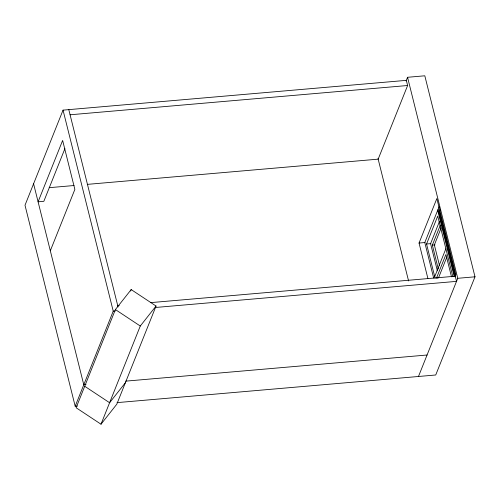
<?xml version="1.0" encoding="UTF-8"?>
<svg xmlns="http://www.w3.org/2000/svg" width="500" height="500" viewBox="0 0 500 500"><rect width="100%" height="100%" fill="white"/><g stroke="black" fill="none" stroke-linecap="round" stroke-linejoin="round"><path stroke-width="0.75" d="M87.294 184.375L378.169 159.15L407.619 85.512L406.331 80.356L63.044 110.131L25 205.244L75.188 406.256L77.456 406.056M64.925 148.606L43.844 201.306L38.094 201.806L62.638 140.444L74.862 189.406L50.319 250.769M75.188 406.256L113.231 311.144L63.044 110.131M115.394 309.562L76.125 407.744L101.006 424.206L116.788 404.219L156.056 306.038L131.175 289.581L115.394 309.562L140.275 326.025L101.006 424.206M130.6 291.025L131.175 289.581M406.112 80.9L407.556 77.287L424.812 75.794L475 276.806L435.731 374.988L117.019 402.631M427.894 278.469L419.044 243.044L436.844 198.556L455.85 274.681L454.988 276.831M439.125 206.719L424.794 242.544L433.644 277.969M435.087 278.169L426.556 244.006L437.725 216.081L452.856 276.688M440.312 209.613L439.444 211.788L455.513 276.156M439.456 221.462L430.581 243.656L437.375 270.85M438.294 268.944L432.344 245.113L440.356 225.069M441.225 227.756L434.356 244.944L439.562 265.794M434.706 276.656L445.875 248.738M438.481 277.944L446.788 257.181M418.481 376.481L457.75 278.3L407.556 77.287M140.275 326.025L156.056 306.038M125.375 382.744L109.594 402.731L84.719 386.269M70.081 114.787L407.619 85.512M49.181 187.681L74.069 185.525M419.044 243.044L425.044 242.525M426.556 244.006L430.869 243.631M432.344 245.113L435.025 244.881M117.694 305.487L119.25 305.356M150.363 302.656L455.238 276.212L456.525 281.369L155.538 307.475M437.812 278L436.469 278.119L445.919 254.488L451.5 276.831M457.75 278.3L475 276.806M113.231 311.144L115.388 310.956M86.05 384.581L83.781 384.781L33.587 183.769M125.606 381.15L427.069 355.006M438.05 209.406L454.8 276.488M437.681 210.325L454.244 276.656M378.013 158.531L408.581 280.95M68.794 109.631L118.062 306.962"/></g></svg>
